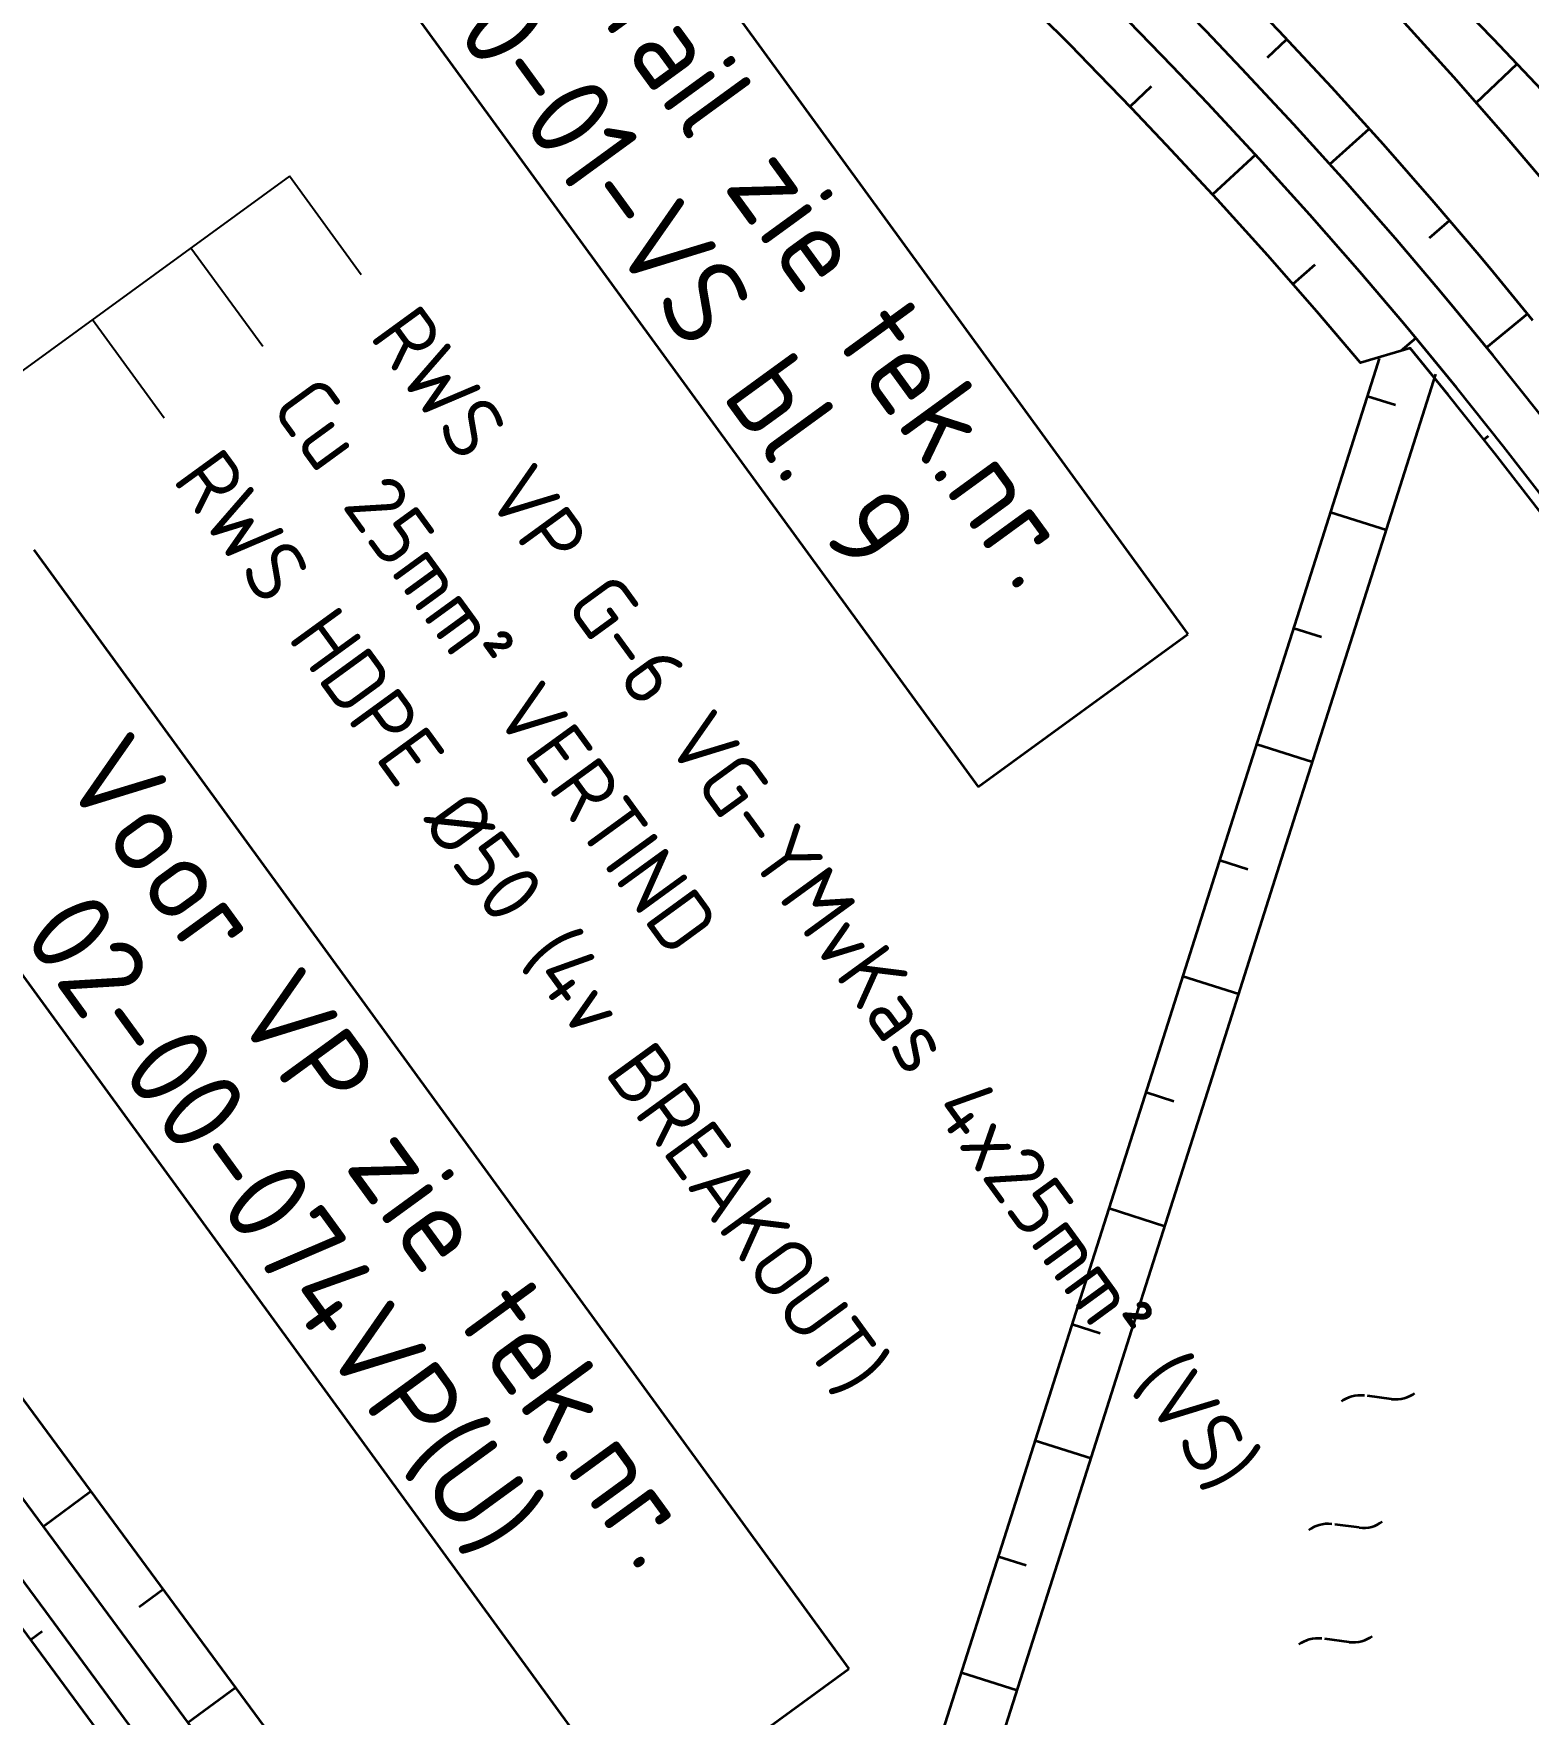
# Model space of a CAD drawing. Header units: metres. Extents: x 134219 to 139178, y 438661 to 444352.
# Drawn here: x 135525.6 to 135587, y 443058.5 to 443127.5 of the extents above; entities that cross this region are included whole.
import ezdxf
from ezdxf.enums import TextEntityAlignment as Align

# ---------------------------------------------------------------- set-up
doc = ezdxf.new("R2010")
doc.units = ezdxf.units.M
doc.linetypes.add('13strp', pattern=[4, 1, -3])
for name, color, linetype, lineweight in [('N-WE-KL-ET_LS_OV-T35', 3, 'Continuous', 35), ('N-WE-KL-ET_LS_OV_KABEL-T25', 7, 'Continuous', 25), ('Utd-ondergr-nw', 8, '13strp', 35), ('X-XX-AL-AANPIJLING-S', 7, 'Continuous', 25)]:
    doc.layers.add(name, color=color, linetype=linetype, lineweight=lineweight)
doc.styles.add('NLCS-ISO', font='NLCS-ISO.ttf')

# ---------------------------------------------------------------- blocks, each defined once
blk = doc.blocks.new('Dwm A2 aanvulling$0$A$C32883349')
at = {"layer": 'Utd-ondergr-nw'}
blk.add_line((-1.818, 0.375), (-2.436, 1.315), dxfattribs=at)
for centre, start, end in [((-3.533, 0.593), 33.34449, 123.34449), ((-0.721, 1.096), 213.34449, 303.34449)]:
    blk.add_arc(centre, 1.312, start, end, dxfattribs=at)

msp = doc.modelspace()

# ---------------------------------------------------------------- linework, layer by layer
at = {"layer": 'N-WE-KL-ET_LS_OV-T35'}
for p, q in [((135539.535, 443148.834), (135572.995, 443102.891)), ((135530.92, 443142.56), (135564.381, 443096.617)), ((135525.623, 443106.348), (135559.084, 443060.404)), ((135564.381, 443096.617), (135572.995, 443102.891)), ((135517.009, 443100.074), (135550.47, 443054.131)), ((135550.47, 443054.131), (135559.084, 443060.404))]:
    msp.add_line(p, q, dxfattribs=at)
at = {"layer": 'Utd-ondergr-nw', "linetype": 'Continuous', "flags": 128}
for points in [[(135587.152, 443115.768), (135585.55, 443117.72), (135584.943, 443118.447), (135583.1, 443120.612), (135581.017, 443122.989), (135578.897, 443125.335), (135576.741, 443127.648), (135575.251, 443129.206), (135573.444, 443131.073), (135572.685, 443131.845), (135570.063, 443134.459), (135567.758, 443136.695), (135565.418, 443138.916), (135563.045, 443141.125), (135560.749, 443143.227), (135558.427, 443145.321), (135556.084, 443147.411), (135555.757, 443147.696), (135552.023, 443150.925), (135548.263, 443154.124), (135544.479, 443157.295), (135542.73, 443158.743), (135540.671, 443160.437)], [(135587.469, 443111.887), (135585.52, 443114.33), (135583.934, 443116.264), (135583.333, 443116.985), (135581.509, 443119.13), (135579.447, 443121.485), (135577.348, 443123.808), (135575.212, 443126.101), (135573.737, 443127.644), (135571.947, 443129.495), (135571.196, 443130.261), (135568.595, 443132.854), (135566.307, 443135.075), (135563.982, 443137.283), (135561.622, 443139.48), (135559.336, 443141.573), (135557.024, 443143.66), (135554.687, 443145.744), (135554.361, 443146.028), (135550.636, 443149.249), (135546.887, 443152.44), (135543.112, 443155.603), (135541.368, 443157.048), (135540.986, 443157.362)], [(135587.771, 443124.963), (135585.542, 443127.323), (135583.281, 443129.651)], [(135587.496, 443107.847), (135585.608, 443110.293), (135583.682, 443112.711), (135582.114, 443114.625), (135580.076, 443114.026), (135578.289, 443116.131), (135576.269, 443118.441), (135574.213, 443120.721), (135572.121, 443122.97), (135570.675, 443124.484), (135568.92, 443126.302), (135568.182, 443127.055), (135565.625, 443129.608)], [(135587.842, 443108.135), (135585.95, 443110.586), (135584.02, 443113.008), (135582.448, 443114.926), (135581.852, 443115.64), (135580.045, 443117.767), (135578.002, 443120.101), (135575.923, 443122.405), (135573.807, 443124.678), (135572.345, 443126.208), (135570.571, 443128.044)], [(135588.11, 443120.891), (135586.027, 443123.339), (135583.906, 443125.756), (135581.747, 443128.141)], [(135576.262, 443126.569), (135577.052, 443127.314)], [(135584.827, 443124.707), (135586.509, 443126.299)], [(135571.482, 443125.376), (135570.617, 443124.545)], [(135571.482, 443125.376), (135570.617, 443124.545)], [(135571.482, 443125.376), (135570.617, 443124.545)], [(135578.818, 443122.181), (135580.436, 443123.633)], [(135575.773, 443122.565), (135574.007, 443120.943)], [(135575.773, 443122.565), (135574.007, 443120.943)], [(135575.773, 443122.565), (135574.007, 443120.943)], [(135582.904, 443119.166), (135583.73, 443119.872)], [(135578.204, 443118.05), (135577.301, 443117.261)], [(135578.204, 443118.05), (135577.301, 443117.261)], [(135578.204, 443118.05), (135577.301, 443117.261)], [(135585.248, 443114.662), (135586.934, 443116.034)], [(135582.355, 443115.038), (135581.718, 443114.509)], [(135582.355, 443115.038), (135581.718, 443114.509)], [(135582.355, 443115.038), (135581.718, 443114.509)], [(135554.61, 443031.646), (135556.468, 443037.491), (135559.498, 443047.021), (135562.529, 443056.55), (135565.559, 443066.08), (135568.589, 443075.61), (135571.619, 443085.14), (135574.649, 443094.67), (135577.68, 443104.2), (135580.71, 443113.73), (135580.861, 443114.204)], [(135555.303, 443025.906), (135558.755, 443036.764), (135561.785, 443046.294), (135564.816, 443055.823), (135567.846, 443065.353), (135570.876, 443074.883), (135573.906, 443084.413), (135576.936, 443093.943), (135579.967, 443103.473), (135582.997, 443113.003), (135583.173, 443113.558)], [(135581.51, 443112.286), (135580.367, 443112.65)], [(135585.323, 443111.012), (135585.147, 443110.872)], [(135585.323, 443111.012), (135585.147, 443110.872)], [(135585.323, 443111.012), (135585.147, 443110.872)], [(135497.987, 443107.742), (135499.463, 443105.794), (135505.545, 443097.742), (135511.606, 443089.675), (135517.647, 443081.594), (135523.668, 443073.497), (135529.668, 443065.385), (135535.648, 443057.258)], [(135581.139, 443107.158), (135578.852, 443107.885)], [(135491.547, 443106.95), (135494.992, 443102.408), (135501.065, 443094.367), (135507.117, 443086.312), (135513.15, 443078.241), (135519.162, 443070.155), (135525.155, 443062.055), (135531.126, 443053.939)], [(135495.497, 443107.004), (135497.526, 443104.327), (135503.604, 443096.28), (135509.661, 443088.218), (135515.699, 443080.141), (135521.716, 443072.049), (135527.713, 443063.942), (135533.689, 443055.82)], [(135493.502, 443106.325), (135495.932, 443103.12), (135502.006, 443095.077), (135508.061, 443087.019), (135514.095, 443078.946), (135520.109, 443070.858), (135526.103, 443062.755), (135532.077, 443054.637)], [(135578.48, 443102.756), (135577.337, 443103.12)], [(135578.108, 443097.628), (135575.821, 443098.355)], [(135575.449, 443093.227), (135574.306, 443093.59)], [(135575.078, 443088.098), (135572.791, 443088.825)], [(135572.419, 443083.697), (135571.276, 443084.061)], [(135572.048, 443078.568), (135569.761, 443079.296)], [(135569.389, 443074.167), (135568.246, 443074.531)], [(135569.018, 443069.038), (135566.731, 443069.766)], [(135526.01, 443066.244), (135527.964, 443067.688)], [(135566.359, 443064.637), (135565.216, 443065.001)], [(135529.957, 443062.942), (135530.935, 443063.663)], [(135525.974, 443061.935), (135525.5, 443061.585)], [(135565.988, 443059.509), (135563.701, 443060.236)], [(135531.943, 443058.194), (135533.9, 443059.633)]]:
    msp.add_lwpolyline(points, dxfattribs=at)
at = {"layer": 'X-XX-AL-AANPIJLING-S'}
for p, q in [((135536.118, 443121.686), (135467.3, 443071.565)), ((135539.062, 443117.644), (135536.118, 443121.686)), ((135535.02, 443114.701), (135532.077, 443118.742)), ((135530.978, 443111.757), (135528.035, 443115.799))]:
    msp.add_line(p, q, dxfattribs=at)

# ---------------------------------------------------------------- block references
at = {"layer": 'Utd-ondergr-nw', "linetype": 'Continuous', "rotation": 49.35098364402291}
for p in [(135582.822, 443072.61), (135581.487, 443067.331), (135581.081, 443062.631)]:
    msp.add_blockref('Dwm A2 aanvulling$0$A$C32883349', p, dxfattribs=at)

# ---------------------------------------------------------------- texts
at = {"layer": 'N-WE-KL-ET_LS_OV-T35', "style": 'NLCS-ISO'}
for s, p in [('Voor detail zie tek.nr.', (135552.52, 443123.135)), ('02-00-01-VS bl. 9', (135548.384, 443120.123)), ('Voor VP zie tek.nr.', (135538.609, 443080.649)), ('02-00-074VP(U)', (135534.473, 443077.636))]:
    msp.add_text(s, height=3.5, rotation=306.066, dxfattribs=at).set_placement(p, align=Align.CENTER)
at = {"layer": 'N-WE-KL-ET_LS_OV_KABEL-T25', "style": 'NLCS-ISO'}
for s, p in [('RWS VP G-6 VG-YMvKas 4x25mm² (VS)', (135540.363, 443115.858)), ('Cu 25mm² VERTIND', (135536.321, 443112.914)), ('RWS HDPE Ø50 (4v BREAKOUT)', (135532.28, 443109.97))]:
    msp.add_text(s, height=2.5, rotation=306.066, dxfattribs=at).set_placement(p, align=Align.MIDDLE_LEFT)

doc.saveas('drawing.dxf')
